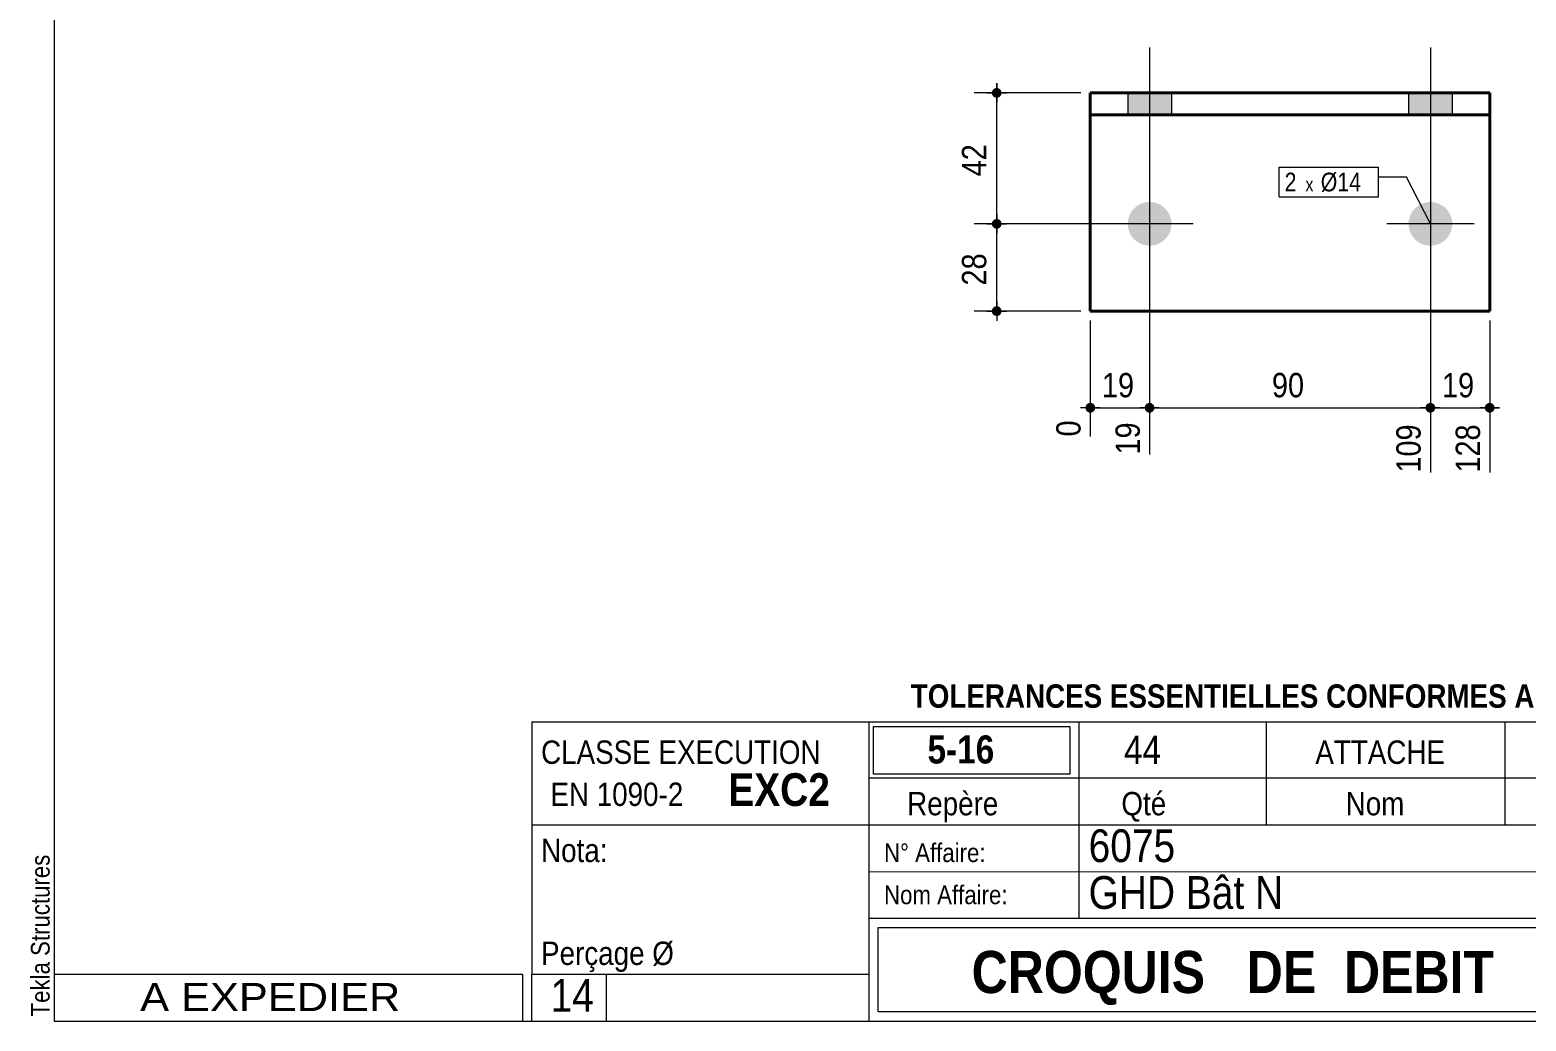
# Model space of a CAD drawing. Header units: millimetres. Extents: x 2 to 287, y 5 to 195.
# Drawn here: x 2.4 to 162.2, y 5 to 111 of the extents above; entities that cross this region are included whole.
import ezdxf

# ---------------------------------------------------------------- set-up
doc = ezdxf.new("R2010")
doc.units = ezdxf.units.MM
for name, color, linetype, lineweight in [('Autre type objet', 1, 'Continuous', 0), ('Boulon', 7, 'Continuous', 0), ('Cotation', 7, 'Continuous', 0), ('Désignation boulon', 3, 'Continuous', 0), ('Feuille dessin', 5, 'Continuous', 0), ('Piece', 2, 'Continuous', 0)]:
    doc.layers.add(name, color=color, linetype=linetype, lineweight=lineweight)
doc.styles.add('ARIAL', font='ARIAL.TTF')
doc.styles.add('ARIAL_BOLD', font='ARIALBD.TTF')
doc.styles.add('ARIAL_NARROW', font='ARIAL.TTF')
doc.styles.add('COMIC_SANS_MS', font='COMIC.TTF')

# ---------------------------------------------------------------- blocks, each defined once
blk = doc.blocks.new('*A4')
at = {"layer": 'Boulon'}
for points in [[(122.07, 92.57), (122.13, 92.56), (122.18, 92.56), (122.24, 92.56), (122.3, 92.55), (122.35, 92.54), (122.41, 92.53), (122.47, 92.52), (122.52, 92.51), (122.58, 92.5), (122.63, 92.48), (122.69, 92.47), (122.74, 92.45), (122.8, 92.43), (122.85, 92.41), (122.91, 92.39), (122.96, 92.37), (123.01, 92.34), (123.06, 92.32), (123.11, 92.29), (123.16, 92.26), (123.21, 92.24), (123.26, 92.21), (123.31, 92.17), (123.36, 92.14), (123.4, 92.11), (123.45, 92.07), (123.49, 92.04), (123.54, 92), (123.58, 91.96), (123.62, 91.92), (123.66, 91.88), (123.7, 91.84), (123.74, 91.8), (123.78, 91.76), (123.82, 91.71), (123.85, 91.67), (123.89, 91.62), (123.92, 91.58), (123.95, 91.53), (123.98, 91.48), (124.01, 91.43), (124.04, 91.38), (124.07, 91.33), (124.1, 91.28), (124.12, 91.23), (124.15, 91.18), (124.17, 91.13), (124.19, 91.07), (124.21, 91.02), (124.23, 90.97), (124.24, 90.91), (124.26, 90.86), (124.28, 90.8), (124.29, 90.75), (124.3, 90.69), (124.31, 90.63), (124.32, 90.58), (124.33, 90.52), (124.33, 90.46), (124.34, 90.41), (124.34, 90.35), (124.34, 90.29), (124.35, 90.23), (124.34, 90.18), (124.34, 90.12), (124.34, 90.06), (124.33, 90.01), (124.33, 89.95), (124.32, 89.89), (124.31, 89.84), (124.3, 89.78), (124.29, 89.72), (124.28, 89.67), (124.26, 89.61), (124.24, 89.56), (124.23, 89.5), (124.21, 89.45), (124.19, 89.39), (124.17, 89.34), (124.15, 89.29), (124.12, 89.24), (124.1, 89.19), (124.07, 89.13), (124.04, 89.08), (124.01, 89.03), (123.98, 88.99), (123.95, 88.94), (123.92, 88.89), (123.89, 88.84), (123.85, 88.8), (123.82, 88.75), (123.78, 88.71), (123.74, 88.67), (123.7, 88.63), (123.66, 88.58), (123.62, 88.54), (123.58, 88.51), (123.54, 88.47), (123.49, 88.43), (123.45, 88.39), (123.4, 88.36), (123.36, 88.33), (123.31, 88.29), (123.26, 88.26), (123.21, 88.23), (123.16, 88.2), (123.11, 88.18), (123.06, 88.15), (123.01, 88.12), (122.96, 88.1), (122.91, 88.08), (122.85, 88.06), (122.8, 88.04), (122.74, 88.02), (122.69, 88), (122.63, 87.99), (122.58, 87.97), (122.52, 87.96), (122.47, 87.95), (122.41, 87.94), (122.35, 87.93), (122.3, 87.92), (122.24, 87.91), (122.18, 87.91), (122.13, 87.9), (122.07, 87.9), (122.01, 87.9), (121.95, 87.9), (121.9, 87.9), (121.84, 87.91), (121.78, 87.91), (121.73, 87.92), (121.67, 87.93), (121.61, 87.94), (121.56, 87.95), (121.5, 87.96), (121.45, 87.97), (121.39, 87.99), (121.33, 88), (121.28, 88.02), (121.23, 88.04), (121.17, 88.06), (121.12, 88.08), (121.07, 88.1), (121.01, 88.12), (120.96, 88.15), (120.91, 88.18), (120.86, 88.2), (120.81, 88.23), (120.76, 88.26), (120.72, 88.29), (120.67, 88.33), (120.62, 88.36), (120.58, 88.39), (120.53, 88.43), (120.49, 88.47), (120.45, 88.51), (120.4, 88.54), (120.36, 88.58), (120.32, 88.63), (120.28, 88.67), (120.25, 88.71), (120.21, 88.75), (120.17, 88.8), (120.14, 88.84), (120.1, 88.89), (120.07, 88.94), (120.04, 88.99), (120.01, 89.03), (119.98, 89.08), (119.95, 89.13), (119.93, 89.19), (119.9, 89.24), (119.88, 89.29), (119.86, 89.34), (119.84, 89.39), (119.82, 89.45), (119.8, 89.5), (119.78, 89.56), (119.76, 89.61), (119.75, 89.67), (119.74, 89.72), (119.72, 89.78), (119.71, 89.84), (119.7, 89.89), (119.7, 89.95), (119.69, 90.01), (119.69, 90.06), (119.68, 90.12), (119.68, 90.18), (119.68, 90.23), (119.68, 90.29), (119.68, 90.35), (119.69, 90.41), (119.69, 90.46), (119.7, 90.52), (119.7, 90.58), (119.71, 90.63), (119.72, 90.69), (119.74, 90.75), (119.75, 90.8), (119.76, 90.86), (119.78, 90.91), (119.8, 90.97), (119.82, 91.02), (119.84, 91.07), (119.86, 91.13), (119.88, 91.18), (119.9, 91.23), (119.93, 91.28), (119.95, 91.33), (119.98, 91.38), (120.01, 91.43), (120.04, 91.48), (120.07, 91.53), (120.1, 91.58), (120.14, 91.62), (120.17, 91.67), (120.21, 91.71), (120.25, 91.76), (120.28, 91.8), (120.32, 91.84), (120.36, 91.88), (120.4, 91.92), (120.45, 91.96), (120.49, 92), (120.53, 92.04), (120.58, 92.07), (120.62, 92.11), (120.67, 92.14), (120.72, 92.17), (120.76, 92.21), (120.81, 92.24), (120.86, 92.26), (120.91, 92.29), (120.96, 92.32), (121.01, 92.34), (121.07, 92.37), (121.12, 92.39), (121.17, 92.41), (121.23, 92.43), (121.28, 92.45), (121.33, 92.47), (121.39, 92.48), (121.45, 92.5), (121.5, 92.51), (121.56, 92.52), (121.61, 92.53), (121.67, 92.54), (121.73, 92.55), (121.78, 92.56), (121.84, 92.56), (121.9, 92.56), (121.95, 92.57), (122.01, 92.57)], [(152.07, 92.57), (152.13, 92.56), (152.18, 92.56), (152.24, 92.56), (152.3, 92.55), (152.35, 92.54), (152.41, 92.53), (152.47, 92.52), (152.52, 92.51), (152.58, 92.5), (152.63, 92.48), (152.69, 92.47), (152.74, 92.45), (152.8, 92.43), (152.85, 92.41), (152.91, 92.39), (152.96, 92.37), (153.01, 92.34), (153.06, 92.32), (153.11, 92.29), (153.16, 92.26), (153.21, 92.24), (153.26, 92.21), (153.31, 92.17), (153.36, 92.14), (153.4, 92.11), (153.45, 92.07), (153.49, 92.04), (153.54, 92), (153.58, 91.96), (153.62, 91.92), (153.66, 91.88), (153.7, 91.84), (153.74, 91.8), (153.78, 91.76), (153.82, 91.71), (153.85, 91.67), (153.89, 91.62), (153.92, 91.58), (153.95, 91.53), (153.98, 91.48), (154.01, 91.43), (154.04, 91.38), (154.07, 91.33), (154.1, 91.28), (154.12, 91.23), (154.15, 91.18), (154.17, 91.13), (154.19, 91.07), (154.21, 91.02), (154.23, 90.97), (154.24, 90.91), (154.26, 90.86), (154.28, 90.8), (154.29, 90.75), (154.3, 90.69), (154.31, 90.63), (154.32, 90.58), (154.33, 90.52), (154.33, 90.46), (154.34, 90.41), (154.34, 90.35), (154.34, 90.29), (154.35, 90.23), (154.34, 90.18), (154.34, 90.12), (154.34, 90.06), (154.33, 90.01), (154.33, 89.95), (154.32, 89.89), (154.31, 89.84), (154.3, 89.78), (154.29, 89.72), (154.28, 89.67), (154.26, 89.61), (154.24, 89.56), (154.23, 89.5), (154.21, 89.45), (154.19, 89.39), (154.17, 89.34), (154.15, 89.29), (154.12, 89.24), (154.1, 89.19), (154.07, 89.13), (154.04, 89.08), (154.01, 89.03), (153.98, 88.99), (153.95, 88.94), (153.92, 88.89), (153.89, 88.84), (153.85, 88.8), (153.82, 88.75), (153.78, 88.71), (153.74, 88.67), (153.7, 88.63), (153.66, 88.58), (153.62, 88.54), (153.58, 88.51), (153.54, 88.47), (153.49, 88.43), (153.45, 88.39), (153.4, 88.36), (153.36, 88.33), (153.31, 88.29), (153.26, 88.26), (153.21, 88.23), (153.16, 88.2), (153.11, 88.18), (153.06, 88.15), (153.01, 88.12), (152.96, 88.1), (152.91, 88.08), (152.85, 88.06), (152.8, 88.04), (152.74, 88.02), (152.69, 88), (152.63, 87.99), (152.58, 87.97), (152.52, 87.96), (152.47, 87.95), (152.41, 87.94), (152.35, 87.93), (152.3, 87.92), (152.24, 87.91), (152.18, 87.91), (152.13, 87.9), (152.07, 87.9), (152.01, 87.9), (151.95, 87.9), (151.9, 87.9), (151.84, 87.91), (151.78, 87.91), (151.73, 87.92), (151.67, 87.93), (151.61, 87.94), (151.56, 87.95), (151.5, 87.96), (151.45, 87.97), (151.39, 87.99), (151.33, 88), (151.28, 88.02), (151.23, 88.04), (151.17, 88.06), (151.12, 88.08), (151.07, 88.1), (151.01, 88.12), (150.96, 88.15), (150.91, 88.18), (150.86, 88.2), (150.81, 88.23), (150.76, 88.26), (150.72, 88.29), (150.67, 88.33), (150.62, 88.36), (150.58, 88.39), (150.53, 88.43), (150.49, 88.47), (150.45, 88.51), (150.4, 88.54), (150.36, 88.58), (150.32, 88.63), (150.28, 88.67), (150.25, 88.71), (150.21, 88.75), (150.17, 88.8), (150.14, 88.84), (150.1, 88.89), (150.07, 88.94), (150.04, 88.99), (150.01, 89.03), (149.98, 89.08), (149.95, 89.13), (149.93, 89.19), (149.9, 89.24), (149.88, 89.29), (149.86, 89.34), (149.84, 89.39), (149.82, 89.45), (149.8, 89.5), (149.78, 89.56), (149.76, 89.61), (149.75, 89.67), (149.74, 89.72), (149.72, 89.78), (149.71, 89.84), (149.7, 89.89), (149.7, 89.95), (149.69, 90.01), (149.69, 90.06), (149.68, 90.12), (149.68, 90.18), (149.68, 90.23), (149.68, 90.29), (149.68, 90.35), (149.69, 90.41), (149.69, 90.46), (149.7, 90.52), (149.7, 90.58), (149.71, 90.63), (149.72, 90.69), (149.74, 90.75), (149.75, 90.8), (149.76, 90.86), (149.78, 90.91), (149.8, 90.97), (149.82, 91.02), (149.84, 91.07), (149.86, 91.13), (149.88, 91.18), (149.9, 91.23), (149.93, 91.28), (149.95, 91.33), (149.98, 91.38), (150.01, 91.43), (150.04, 91.48), (150.07, 91.53), (150.1, 91.58), (150.14, 91.62), (150.17, 91.67), (150.21, 91.71), (150.25, 91.76), (150.28, 91.8), (150.32, 91.84), (150.36, 91.88), (150.4, 91.92), (150.45, 91.96), (150.49, 92), (150.53, 92.04), (150.58, 92.07), (150.62, 92.11), (150.67, 92.14), (150.72, 92.17), (150.76, 92.21), (150.81, 92.24), (150.86, 92.26), (150.91, 92.29), (150.96, 92.32), (151.01, 92.34), (151.07, 92.37), (151.12, 92.39), (151.17, 92.41), (151.23, 92.43), (151.28, 92.45), (151.33, 92.47), (151.39, 92.48), (151.45, 92.5), (151.5, 92.51), (151.56, 92.52), (151.61, 92.53), (151.67, 92.54), (151.73, 92.55), (151.78, 92.56), (151.84, 92.56), (151.9, 92.56), (151.95, 92.57), (152.01, 92.57)]]:
    blk.add_hatch(color=256, dxfattribs=at).paths.add_polyline_path(points, flags=17)
at = {"layer": 'Boulon', "linetype": 'Continuous', "lineweight": 0}
for p, q in [((122.01, 94.9), (122.01, 85.57)), ((152.01, 94.9), (152.01, 85.57)), ((126.68, 90.23), (117.35, 90.23)), ((156.68, 90.23), (147.35, 90.23))]:
    blk.add_line(p, q, dxfattribs=at)
blk = doc.blocks.new('*A5')
at = {"layer": 'Boulon'}
for points in [[(119.68, 101.9), (119.68, 104.23), (124.35, 104.23), (124.35, 101.9)], [(149.68, 101.9), (149.68, 104.23), (154.35, 104.23), (154.35, 101.9)]]:
    blk.add_hatch(color=256, dxfattribs=at).paths.add_polyline_path(points, flags=17)
at = {"layer": 'Boulon', "linetype": 'Continuous', "lineweight": 0}
for p, q in [((122.01, 109.07), (122.01, 93.07)), ((152.01, 109.07), (152.01, 93.07)), ((119.68, 104.23), (119.68, 101.9)), ((124.35, 104.23), (124.35, 101.9)), ((149.68, 104.23), (149.68, 101.9)), ((154.35, 104.23), (154.35, 101.9))]:
    blk.add_line(p, q, dxfattribs=at)
blk = doc.blocks.new('*A6')
at = {"layer": 'Piece', "color": 2, "linetype": 'Continuous', "lineweight": 40}
for p, q in [((115.68, 104.234916), (115.68, 80.901583)), ((115.68, 104.234916), (158.346667, 104.234916)), ((158.346667, 80.901583), (158.346667, 104.234916)), ((158.346667, 101.901583), (115.68, 101.901583)), ((115.68, 80.901583), (158.346667, 80.901583))]:
    blk.add_line(p, q, dxfattribs=at)
blk = doc.blocks.new('*A7')
at = {"layer": 'Feuille dessin', "linetype": 'Continuous', "lineweight": 0}
for p, q in [((5, 195), (5, 5)), ((5, 5), (282, 5))]:
    blk.add_line(p, q, dxfattribs=at)
at = {"layer": 'Feuille dessin', "style": 'ARIAL', "width": 0.85}
blk.add_text('Tekla Structures', height=2, rotation=90, dxfattribs=at).set_placement((4.5, 5.5))
blk = doc.blocks.new('*A9')
at = {"layer": 'Autre type objet', "linetype": 'Continuous', "lineweight": 0}
for p, q in [((56, 37), (92, 37)), ((56, 37), (56, 10)), ((92, 37), (92, 10)), ((56, 26), (92, 26)), ((56, 10), (92, 10)), ((56, 5), (56, 10)), ((64, 5), (64, 10)), ((56, 5), (64, 5))]:
    blk.add_line(p, q, dxfattribs=at)
at = {"layer": 'Autre type objet', "width": 0.85}
for s, height, style, p in [('CLASSE EXECUTION', 2.5, 'ARIAL', (57, 32.5)), ('EN 1090-2', 2.5, 'ARIAL', (58, 28)), ('EXC2', 3.5, 'ARIAL_BOLD', (77, 28)), ('Nota:', 2.5, 'ARIAL', (57, 22)), ('Perçage Ø', 2.5, 'ARIAL', (57, 11)), ('14', 3.5, 'ARIAL_NARROW', (58.014234, 6))]:
    blk.add_text(s, height=height, dxfattribs=dict(at, style=style)).set_placement(p)
blk = doc.blocks.new('*A10')
at = {"layer": 'Autre type objet', "linetype": 'Continuous', "lineweight": 0}
for p, q in [((92, 37), (282, 37)), ((92, 37), (92, 31)), ((114.5, 31), (114.5, 37)), ((134.5, 31), (134.5, 37)), ((160, 31), (160, 37)), ((92.51953, 36.5), (113.5, 36.5)), ((92.51953, 31.394341), (92.51953, 36.5)), ((113.5, 36.5), (113.5, 31.394341)), ((92, 31), (282, 31)), ((92, 31), (92, 5)), ((113.5, 31.394341), (92.51953, 31.394341)), ((114.5, 16), (114.5, 31)), ((134.5, 26), (134.5, 31)), ((160, 26), (160, 31)), ((92, 26), (282, 26)), ((92, 21), (241.327069, 20.935451)), ((92, 16), (181, 16)), ((93, 15), (180, 15)), ((93, 6), (93, 15)), ((92, 5), (282, 5)), ((180, 6), (93, 6))]:
    blk.add_line(p, q, dxfattribs=at)
at = {"layer": 'Autre type objet', "width": 0.85}
for s, height, style, p in [('TOLERANCES ESSENTIELLES CONFORMES A LA NORME 1090-1', 2.5, 'ARIAL_BOLD', (96.5, 38.5)), ('5-16', 3, 'ARIAL_BOLD', (98.285724, 32.540141)), ('44', 3, 'ARIAL', (119.277344, 32.5)), ('ATTACHE', 2.5, 'ARIAL', (139.718018, 32.5)), ('Repère', 2.5, 'ARIAL', (96.112978, 27)), ('Qté', 2.5, 'ARIAL', (119, 27)), ('Nom', 2.5, 'ARIAL', (142.961426, 27)), ('N° Affaire:', 2, 'ARIAL', (93.640566, 22)), ('6075', 3.5, 'ARIAL', (115.5, 22)), ('Nom Affaire:', 2, 'ARIAL', (93.640566, 17.5)), ('GHD Bât N', 3.5, 'ARIAL', (115.5, 17)), ('CROQUIS   DE  DEBIT', 4.5, 'ARIAL_BOLD', (103, 8))]:
    blk.add_text(s, height=height, dxfattribs=dict(at, style=style)).set_placement(p)
blk = doc.blocks.new('*A11')
at = {"layer": 'Autre type objet', "linetype": 'Continuous', "lineweight": 0}
for p, q in [((5, 10), (55, 10)), ((5, 10), (5, 5)), ((55, 10), (55, 5)), ((5, 5), (55, 5))]:
    blk.add_line(p, q, dxfattribs=at)
at = {"layer": 'Autre type objet', "style": 'ARIAL', "width": 1.105}
blk.add_text('A EXPEDIER', height=3, dxfattribs=at).set_placement((14.169647, 6.073465))
blk = doc.blocks.new('*A20')
at = {"layer": 'Cotation'}
for points in [[(105.65, 89.71), (105.63, 89.72), (105.6, 89.72), (105.58, 89.72), (105.55, 89.73), (105.53, 89.74), (105.5, 89.74), (105.48, 89.75), (105.46, 89.76), (105.43, 89.78), (105.41, 89.79), (105.39, 89.8), (105.37, 89.82), (105.35, 89.83), (105.33, 89.85), (105.31, 89.87), (105.29, 89.89), (105.28, 89.9), (105.26, 89.92), (105.25, 89.95), (105.23, 89.97), (105.22, 89.99), (105.21, 90.01), (105.2, 90.04), (105.19, 90.06), (105.18, 90.08), (105.18, 90.11), (105.17, 90.13), (105.17, 90.16), (105.16, 90.18), (105.16, 90.21), (105.16, 90.23), (105.16, 90.26), (105.16, 90.29), (105.17, 90.31), (105.17, 90.34), (105.18, 90.36), (105.18, 90.39), (105.19, 90.41), (105.2, 90.43), (105.21, 90.46), (105.22, 90.48), (105.23, 90.5), (105.25, 90.52), (105.26, 90.54), (105.28, 90.56), (105.29, 90.58), (105.31, 90.6), (105.33, 90.62), (105.35, 90.64), (105.37, 90.65), (105.39, 90.67), (105.41, 90.68), (105.43, 90.69), (105.46, 90.7), (105.48, 90.71), (105.5, 90.72), (105.53, 90.73), (105.55, 90.74), (105.58, 90.74), (105.6, 90.75), (105.63, 90.75), (105.65, 90.75), (105.68, 90.75), (105.71, 90.75), (105.73, 90.75), (105.76, 90.75), (105.78, 90.74), (105.81, 90.74), (105.83, 90.73), (105.86, 90.72), (105.88, 90.71), (105.9, 90.7), (105.93, 90.69), (105.95, 90.68), (105.97, 90.67), (105.99, 90.65), (106.01, 90.64), (106.03, 90.62), (106.05, 90.6), (106.07, 90.58), (106.08, 90.56), (106.1, 90.54), (106.11, 90.52), (106.13, 90.5), (106.14, 90.48), (106.15, 90.46), (106.16, 90.43), (106.17, 90.41), (106.18, 90.39), (106.18, 90.36), (106.19, 90.34), (106.19, 90.31), (106.2, 90.29), (106.2, 90.26), (106.2, 90.23), (106.2, 90.21), (106.2, 90.18), (106.19, 90.16), (106.19, 90.13), (106.18, 90.11), (106.18, 90.08), (106.17, 90.06), (106.16, 90.04), (106.15, 90.01), (106.14, 89.99), (106.13, 89.97), (106.11, 89.95), (106.1, 89.92), (106.08, 89.9), (106.07, 89.89), (106.05, 89.87), (106.03, 89.85), (106.01, 89.83), (105.99, 89.82), (105.97, 89.8), (105.95, 89.79), (105.93, 89.78), (105.9, 89.76), (105.88, 89.75), (105.86, 89.74), (105.83, 89.74), (105.81, 89.73), (105.78, 89.72), (105.76, 89.72), (105.73, 89.72), (105.71, 89.71), (105.68, 89.71)], [(105.65, 80.38), (105.63, 80.38), (105.6, 80.39), (105.58, 80.39), (105.55, 80.4), (105.53, 80.4), (105.5, 80.41), (105.48, 80.42), (105.46, 80.43), (105.43, 80.44), (105.41, 80.46), (105.39, 80.47), (105.37, 80.48), (105.35, 80.5), (105.33, 80.52), (105.31, 80.53), (105.29, 80.55), (105.28, 80.57), (105.26, 80.59), (105.25, 80.61), (105.23, 80.63), (105.22, 80.66), (105.21, 80.68), (105.2, 80.7), (105.19, 80.73), (105.18, 80.75), (105.18, 80.78), (105.17, 80.8), (105.17, 80.83), (105.16, 80.85), (105.16, 80.88), (105.16, 80.9), (105.16, 80.93), (105.16, 80.95), (105.17, 80.98), (105.17, 81), (105.18, 81.03), (105.18, 81.05), (105.19, 81.08), (105.2, 81.1), (105.21, 81.12), (105.22, 81.15), (105.23, 81.17), (105.25, 81.19), (105.26, 81.21), (105.28, 81.23), (105.29, 81.25), (105.31, 81.27), (105.33, 81.29), (105.35, 81.3), (105.37, 81.32), (105.39, 81.33), (105.41, 81.35), (105.43, 81.36), (105.46, 81.37), (105.48, 81.38), (105.5, 81.39), (105.53, 81.4), (105.55, 81.41), (105.58, 81.41), (105.6, 81.42), (105.63, 81.42), (105.65, 81.42), (105.68, 81.42), (105.71, 81.42), (105.73, 81.42), (105.76, 81.42), (105.78, 81.41), (105.81, 81.41), (105.83, 81.4), (105.86, 81.39), (105.88, 81.38), (105.9, 81.37), (105.93, 81.36), (105.95, 81.35), (105.97, 81.33), (105.99, 81.32), (106.01, 81.3), (106.03, 81.29), (106.05, 81.27), (106.07, 81.25), (106.08, 81.23), (106.1, 81.21), (106.11, 81.19), (106.13, 81.17), (106.14, 81.15), (106.15, 81.12), (106.16, 81.1), (106.17, 81.08), (106.18, 81.05), (106.18, 81.03), (106.19, 81), (106.19, 80.98), (106.2, 80.95), (106.2, 80.93), (106.2, 80.9), (106.2, 80.88), (106.2, 80.85), (106.19, 80.83), (106.19, 80.8), (106.18, 80.78), (106.18, 80.75), (106.17, 80.73), (106.16, 80.7), (106.15, 80.68), (106.14, 80.66), (106.13, 80.63), (106.11, 80.61), (106.1, 80.59), (106.08, 80.57), (106.07, 80.55), (106.05, 80.53), (106.03, 80.52), (106.01, 80.5), (105.99, 80.48), (105.97, 80.47), (105.95, 80.46), (105.93, 80.44), (105.9, 80.43), (105.88, 80.42), (105.86, 80.41), (105.83, 80.4), (105.81, 80.4), (105.78, 80.39), (105.76, 80.39), (105.73, 80.38), (105.71, 80.38), (105.68, 80.38)]]:
    blk.add_hatch(color=256, dxfattribs=at).paths.add_polyline_path(points, flags=17)
at = {"layer": 'Cotation', "linetype": 'Continuous', "lineweight": 0}
for p, q in [((105.68, 91.27), (105.68, 89.19)), ((105.68, 90.23), (105.68, 91.27)), ((121.01, 90.23), (103.26, 90.23)), ((104.64, 90.23), (106.72, 90.23)), ((105.68, 80.9), (105.68, 90.23)), ((105.68, 81.94), (105.68, 79.86)), ((114.68, 80.9), (103.26, 80.9)), ((104.64, 80.9), (106.72, 80.9)), ((105.68, 80.9), (105.68, 79.86))]:
    blk.add_line(p, q, dxfattribs=at)
at = {"layer": 'Cotation'}
for p in [(105.68, 90.23), (105.68, 80.9)]:
    blk.add_point(p, dxfattribs=at)
at = {"layer": 'Cotation', "style": 'ARIAL', "width": 0.85}
blk.add_text('28', height=2.6, rotation=90.0002, dxfattribs=at).set_placement((104.56, 83.64))
blk = doc.blocks.new('*A21')
at = {"layer": 'Cotation'}
for points in [[(105.65, 103.72), (105.63, 103.72), (105.6, 103.72), (105.58, 103.72), (105.55, 103.73), (105.53, 103.74), (105.5, 103.75), (105.48, 103.75), (105.46, 103.76), (105.43, 103.78), (105.41, 103.79), (105.39, 103.8), (105.37, 103.82), (105.35, 103.83), (105.33, 103.85), (105.31, 103.87), (105.29, 103.89), (105.28, 103.91), (105.26, 103.93), (105.25, 103.95), (105.23, 103.97), (105.22, 103.99), (105.21, 104.01), (105.2, 104.04), (105.19, 104.06), (105.18, 104.08), (105.18, 104.11), (105.17, 104.13), (105.17, 104.16), (105.16, 104.18), (105.16, 104.21), (105.16, 104.23), (105.16, 104.26), (105.16, 104.29), (105.17, 104.31), (105.17, 104.34), (105.18, 104.36), (105.18, 104.39), (105.19, 104.41), (105.2, 104.43), (105.21, 104.46), (105.22, 104.48), (105.23, 104.5), (105.25, 104.52), (105.26, 104.54), (105.28, 104.56), (105.29, 104.58), (105.31, 104.6), (105.33, 104.62), (105.35, 104.64), (105.37, 104.65), (105.39, 104.67), (105.41, 104.68), (105.43, 104.69), (105.46, 104.7), (105.48, 104.72), (105.5, 104.72), (105.53, 104.73), (105.55, 104.74), (105.58, 104.74), (105.6, 104.75), (105.63, 104.75), (105.65, 104.75), (105.68, 104.75), (105.71, 104.75), (105.73, 104.75), (105.76, 104.75), (105.78, 104.74), (105.81, 104.74), (105.83, 104.73), (105.86, 104.72), (105.88, 104.72), (105.9, 104.7), (105.93, 104.69), (105.95, 104.68), (105.97, 104.67), (105.99, 104.65), (106.01, 104.64), (106.03, 104.62), (106.05, 104.6), (106.07, 104.58), (106.08, 104.56), (106.1, 104.54), (106.11, 104.52), (106.13, 104.5), (106.14, 104.48), (106.15, 104.46), (106.16, 104.43), (106.17, 104.41), (106.18, 104.39), (106.18, 104.36), (106.19, 104.34), (106.19, 104.31), (106.2, 104.29), (106.2, 104.26), (106.2, 104.23), (106.2, 104.21), (106.2, 104.18), (106.19, 104.16), (106.19, 104.13), (106.18, 104.11), (106.18, 104.08), (106.17, 104.06), (106.16, 104.04), (106.15, 104.01), (106.14, 103.99), (106.13, 103.97), (106.11, 103.95), (106.1, 103.93), (106.08, 103.91), (106.07, 103.89), (106.05, 103.87), (106.03, 103.85), (106.01, 103.83), (105.99, 103.82), (105.97, 103.8), (105.95, 103.79), (105.93, 103.78), (105.9, 103.76), (105.88, 103.75), (105.86, 103.75), (105.83, 103.74), (105.81, 103.73), (105.78, 103.72), (105.76, 103.72), (105.73, 103.72), (105.71, 103.72), (105.68, 103.71)], [(105.65, 89.71), (105.63, 89.72), (105.6, 89.72), (105.58, 89.72), (105.55, 89.73), (105.53, 89.74), (105.5, 89.74), (105.48, 89.75), (105.46, 89.76), (105.43, 89.78), (105.41, 89.79), (105.39, 89.8), (105.37, 89.82), (105.35, 89.83), (105.33, 89.85), (105.31, 89.87), (105.29, 89.89), (105.28, 89.9), (105.26, 89.92), (105.25, 89.95), (105.23, 89.97), (105.22, 89.99), (105.21, 90.01), (105.2, 90.04), (105.19, 90.06), (105.18, 90.08), (105.18, 90.11), (105.17, 90.13), (105.17, 90.16), (105.16, 90.18), (105.16, 90.21), (105.16, 90.23), (105.16, 90.26), (105.16, 90.29), (105.17, 90.31), (105.17, 90.34), (105.18, 90.36), (105.18, 90.39), (105.19, 90.41), (105.2, 90.43), (105.21, 90.46), (105.22, 90.48), (105.23, 90.5), (105.25, 90.52), (105.26, 90.54), (105.28, 90.56), (105.29, 90.58), (105.31, 90.6), (105.33, 90.62), (105.35, 90.64), (105.37, 90.65), (105.39, 90.67), (105.41, 90.68), (105.43, 90.69), (105.46, 90.7), (105.48, 90.71), (105.5, 90.72), (105.53, 90.73), (105.55, 90.74), (105.58, 90.74), (105.6, 90.75), (105.63, 90.75), (105.65, 90.75), (105.68, 90.75), (105.71, 90.75), (105.73, 90.75), (105.76, 90.75), (105.78, 90.74), (105.81, 90.74), (105.83, 90.73), (105.86, 90.72), (105.88, 90.71), (105.9, 90.7), (105.93, 90.69), (105.95, 90.68), (105.97, 90.67), (105.99, 90.65), (106.01, 90.64), (106.03, 90.62), (106.05, 90.6), (106.07, 90.58), (106.08, 90.56), (106.1, 90.54), (106.11, 90.52), (106.13, 90.5), (106.14, 90.48), (106.15, 90.46), (106.16, 90.43), (106.17, 90.41), (106.18, 90.39), (106.18, 90.36), (106.19, 90.34), (106.19, 90.31), (106.2, 90.29), (106.2, 90.26), (106.2, 90.23), (106.2, 90.21), (106.2, 90.18), (106.19, 90.16), (106.19, 90.13), (106.18, 90.11), (106.18, 90.08), (106.17, 90.06), (106.16, 90.04), (106.15, 90.01), (106.14, 89.99), (106.13, 89.97), (106.11, 89.95), (106.1, 89.92), (106.08, 89.9), (106.07, 89.89), (106.05, 89.87), (106.03, 89.85), (106.01, 89.83), (105.99, 89.82), (105.97, 89.8), (105.95, 89.79), (105.93, 89.78), (105.9, 89.76), (105.88, 89.75), (105.86, 89.74), (105.83, 89.74), (105.81, 89.73), (105.78, 89.72), (105.76, 89.72), (105.73, 89.72), (105.71, 89.71), (105.68, 89.71)]]:
    blk.add_hatch(color=256, dxfattribs=at).paths.add_polyline_path(points, flags=17)
at = {"layer": 'Cotation', "linetype": 'Continuous', "lineweight": 0}
for p, q in [((114.68, 104.23), (103.26, 104.23)), ((104.64, 104.23), (106.72, 104.23)), ((105.68, 105.27), (105.68, 103.19)), ((105.68, 104.23), (105.68, 105.27)), ((105.68, 90.23), (105.68, 104.23)), ((105.68, 91.27), (105.68, 89.19)), ((121.01, 90.23), (103.26, 90.23)), ((104.64, 90.23), (106.72, 90.23)), ((105.68, 90.23), (105.68, 89.19))]:
    blk.add_line(p, q, dxfattribs=at)
at = {"layer": 'Cotation'}
for p in [(105.68, 104.23), (105.68, 90.23)]:
    blk.add_point(p, dxfattribs=at)
at = {"layer": 'Cotation', "style": 'ARIAL', "width": 0.85}
blk.add_text('42', height=2.6, rotation=90.0002, dxfattribs=at).set_placement((104.56, 95.31))
blk = doc.blocks.new('*A22')
at = {"layer": 'Cotation'}
for points in [[(115.65, 70.05), (115.63, 70.05), (115.6, 70.05), (115.58, 70.06), (115.55, 70.06), (115.53, 70.07), (115.5, 70.08), (115.48, 70.09), (115.46, 70.1), (115.43, 70.11), (115.41, 70.12), (115.39, 70.14), (115.37, 70.15), (115.35, 70.17), (115.33, 70.18), (115.31, 70.2), (115.29, 70.22), (115.28, 70.24), (115.26, 70.26), (115.25, 70.28), (115.23, 70.3), (115.22, 70.32), (115.21, 70.35), (115.2, 70.37), (115.19, 70.39), (115.18, 70.42), (115.18, 70.44), (115.17, 70.47), (115.17, 70.49), (115.16, 70.52), (115.16, 70.54), (115.16, 70.57), (115.16, 70.59), (115.16, 70.62), (115.17, 70.64), (115.17, 70.67), (115.18, 70.69), (115.18, 70.72), (115.19, 70.74), (115.2, 70.77), (115.21, 70.79), (115.22, 70.81), (115.23, 70.84), (115.25, 70.86), (115.26, 70.88), (115.28, 70.9), (115.29, 70.92), (115.31, 70.94), (115.33, 70.95), (115.35, 70.97), (115.37, 70.99), (115.39, 71), (115.41, 71.01), (115.43, 71.03), (115.46, 71.04), (115.48, 71.05), (115.5, 71.06), (115.53, 71.07), (115.55, 71.07), (115.58, 71.08), (115.6, 71.08), (115.63, 71.09), (115.65, 71.09), (115.68, 71.09), (115.71, 71.09), (115.73, 71.09), (115.76, 71.08), (115.78, 71.08), (115.81, 71.07), (115.83, 71.07), (115.86, 71.06), (115.88, 71.05), (115.9, 71.04), (115.93, 71.03), (115.95, 71.01), (115.97, 71), (115.99, 70.99), (116.01, 70.97), (116.03, 70.95), (116.05, 70.94), (116.07, 70.92), (116.08, 70.9), (116.1, 70.88), (116.11, 70.86), (116.13, 70.84), (116.14, 70.81), (116.15, 70.79), (116.16, 70.77), (116.17, 70.74), (116.18, 70.72), (116.18, 70.69), (116.19, 70.67), (116.19, 70.64), (116.2, 70.62), (116.2, 70.59), (116.2, 70.57), (116.2, 70.54), (116.2, 70.52), (116.19, 70.49), (116.19, 70.47), (116.18, 70.44), (116.18, 70.42), (116.17, 70.39), (116.16, 70.37), (116.15, 70.35), (116.14, 70.32), (116.13, 70.3), (116.11, 70.28), (116.1, 70.26), (116.08, 70.24), (116.07, 70.22), (116.05, 70.2), (116.03, 70.18), (116.01, 70.17), (115.99, 70.15), (115.97, 70.14), (115.95, 70.12), (115.93, 70.11), (115.9, 70.1), (115.88, 70.09), (115.86, 70.08), (115.83, 70.07), (115.81, 70.06), (115.78, 70.06), (115.76, 70.05), (115.73, 70.05), (115.71, 70.05), (115.68, 70.05)], [(121.99, 70.05), (121.96, 70.05), (121.94, 70.05), (121.91, 70.06), (121.89, 70.06), (121.86, 70.07), (121.84, 70.08), (121.81, 70.09), (121.79, 70.1), (121.77, 70.11), (121.74, 70.12), (121.72, 70.14), (121.7, 70.15), (121.68, 70.17), (121.66, 70.18), (121.64, 70.2), (121.63, 70.22), (121.61, 70.24), (121.59, 70.26), (121.58, 70.28), (121.57, 70.3), (121.55, 70.32), (121.54, 70.35), (121.53, 70.37), (121.52, 70.39), (121.51, 70.42), (121.51, 70.44), (121.5, 70.47), (121.5, 70.49), (121.49, 70.52), (121.49, 70.54), (121.49, 70.57), (121.49, 70.59), (121.49, 70.62), (121.5, 70.64), (121.5, 70.67), (121.51, 70.69), (121.51, 70.72), (121.52, 70.74), (121.53, 70.77), (121.54, 70.79), (121.55, 70.81), (121.57, 70.84), (121.58, 70.86), (121.59, 70.88), (121.61, 70.9), (121.63, 70.92), (121.64, 70.94), (121.66, 70.95), (121.68, 70.97), (121.7, 70.99), (121.72, 71), (121.74, 71.01), (121.77, 71.03), (121.79, 71.04), (121.81, 71.05), (121.84, 71.06), (121.86, 71.07), (121.89, 71.07), (121.91, 71.08), (121.94, 71.08), (121.96, 71.09), (121.99, 71.09), (122.01, 71.09), (122.04, 71.09), (122.06, 71.09), (122.09, 71.08), (122.11, 71.08), (122.14, 71.07), (122.16, 71.07), (122.19, 71.06), (122.21, 71.05), (122.23, 71.04), (122.26, 71.03), (122.28, 71.01), (122.3, 71), (122.32, 70.99), (122.34, 70.97), (122.36, 70.95), (122.38, 70.94), (122.4, 70.92), (122.41, 70.9), (122.43, 70.88), (122.44, 70.86), (122.46, 70.84), (122.47, 70.81), (122.48, 70.79), (122.49, 70.77), (122.5, 70.74), (122.51, 70.72), (122.52, 70.69), (122.52, 70.67), (122.53, 70.64), (122.53, 70.62), (122.53, 70.59), (122.53, 70.57), (122.53, 70.54), (122.53, 70.52), (122.53, 70.49), (122.52, 70.47), (122.52, 70.44), (122.51, 70.42), (122.5, 70.39), (122.49, 70.37), (122.48, 70.35), (122.47, 70.32), (122.46, 70.3), (122.44, 70.28), (122.43, 70.26), (122.41, 70.24), (122.4, 70.22), (122.38, 70.2), (122.36, 70.18), (122.34, 70.17), (122.32, 70.15), (122.3, 70.14), (122.28, 70.12), (122.26, 70.11), (122.23, 70.1), (122.21, 70.09), (122.19, 70.08), (122.16, 70.07), (122.14, 70.06), (122.11, 70.06), (122.09, 70.05), (122.06, 70.05), (122.04, 70.05), (122.01, 70.05)]]:
    blk.add_hatch(color=256, dxfattribs=at).paths.add_polyline_path(points, flags=17)
at = {"layer": 'Cotation', "linetype": 'Continuous', "lineweight": 0}
for p, q in [((122.01, 89.23), (122.01, 65.57)), ((115.68, 79.9), (115.68, 67.5)), ((116.72, 70.57), (114.64, 70.57)), ((115.68, 70.57), (114.64, 70.57)), ((115.68, 71.61), (115.68, 69.53)), ((115.68, 70.57), (122.01, 70.57)), ((123.05, 70.57), (120.97, 70.57)), ((122.01, 71.61), (122.01, 69.53)), ((122.01, 70.57), (123.05, 70.57))]:
    blk.add_line(p, q, dxfattribs=at)
at = {"layer": 'Cotation'}
for p in [(115.68, 70.57), (122.01, 70.57)]:
    blk.add_point(p, dxfattribs=at)
at = {"layer": 'Cotation', "style": 'ARIAL', "width": 0.85}
blk.add_text('19', height=2.6, dxfattribs=at).set_placement((116.92, 71.69))
for s, p in [('0', (114.64, 67.5)), ('19', (120.97, 65.57))]:
    blk.add_text(s, height=2.6, rotation=90.0002, dxfattribs=at).set_placement(p)
blk = doc.blocks.new('*A23')
at = {"layer": 'Cotation'}
for points in [[(121.99, 70.05), (121.96, 70.05), (121.94, 70.05), (121.91, 70.06), (121.89, 70.06), (121.86, 70.07), (121.84, 70.08), (121.81, 70.09), (121.79, 70.1), (121.77, 70.11), (121.74, 70.12), (121.72, 70.14), (121.7, 70.15), (121.68, 70.17), (121.66, 70.18), (121.64, 70.2), (121.63, 70.22), (121.61, 70.24), (121.59, 70.26), (121.58, 70.28), (121.57, 70.3), (121.55, 70.32), (121.54, 70.35), (121.53, 70.37), (121.52, 70.39), (121.51, 70.42), (121.51, 70.44), (121.5, 70.47), (121.5, 70.49), (121.49, 70.52), (121.49, 70.54), (121.49, 70.57), (121.49, 70.59), (121.49, 70.62), (121.5, 70.64), (121.5, 70.67), (121.51, 70.69), (121.51, 70.72), (121.52, 70.74), (121.53, 70.77), (121.54, 70.79), (121.55, 70.81), (121.57, 70.84), (121.58, 70.86), (121.59, 70.88), (121.61, 70.9), (121.63, 70.92), (121.64, 70.94), (121.66, 70.95), (121.68, 70.97), (121.7, 70.99), (121.72, 71), (121.74, 71.01), (121.77, 71.03), (121.79, 71.04), (121.81, 71.05), (121.84, 71.06), (121.86, 71.07), (121.89, 71.07), (121.91, 71.08), (121.94, 71.08), (121.96, 71.09), (121.99, 71.09), (122.01, 71.09), (122.04, 71.09), (122.06, 71.09), (122.09, 71.08), (122.11, 71.08), (122.14, 71.07), (122.16, 71.07), (122.19, 71.06), (122.21, 71.05), (122.23, 71.04), (122.26, 71.03), (122.28, 71.01), (122.3, 71), (122.32, 70.99), (122.34, 70.97), (122.36, 70.95), (122.38, 70.94), (122.4, 70.92), (122.41, 70.9), (122.43, 70.88), (122.44, 70.86), (122.46, 70.84), (122.47, 70.81), (122.48, 70.79), (122.49, 70.77), (122.5, 70.74), (122.51, 70.72), (122.52, 70.69), (122.52, 70.67), (122.53, 70.64), (122.53, 70.62), (122.53, 70.59), (122.53, 70.57), (122.53, 70.54), (122.53, 70.52), (122.53, 70.49), (122.52, 70.47), (122.52, 70.44), (122.51, 70.42), (122.5, 70.39), (122.49, 70.37), (122.48, 70.35), (122.47, 70.32), (122.46, 70.3), (122.44, 70.28), (122.43, 70.26), (122.41, 70.24), (122.4, 70.22), (122.38, 70.2), (122.36, 70.18), (122.34, 70.17), (122.32, 70.15), (122.3, 70.14), (122.28, 70.12), (122.26, 70.11), (122.23, 70.1), (122.21, 70.09), (122.19, 70.08), (122.16, 70.07), (122.14, 70.06), (122.11, 70.06), (122.09, 70.05), (122.06, 70.05), (122.04, 70.05), (122.01, 70.05)], [(151.99, 70.05), (151.96, 70.05), (151.94, 70.05), (151.91, 70.06), (151.89, 70.06), (151.86, 70.07), (151.84, 70.08), (151.81, 70.09), (151.79, 70.1), (151.77, 70.11), (151.74, 70.12), (151.72, 70.14), (151.7, 70.15), (151.68, 70.17), (151.66, 70.18), (151.64, 70.2), (151.63, 70.22), (151.61, 70.24), (151.59, 70.26), (151.58, 70.28), (151.57, 70.3), (151.55, 70.32), (151.54, 70.35), (151.53, 70.37), (151.52, 70.39), (151.51, 70.42), (151.51, 70.44), (151.5, 70.47), (151.5, 70.49), (151.49, 70.52), (151.49, 70.54), (151.49, 70.57), (151.49, 70.59), (151.49, 70.62), (151.5, 70.64), (151.5, 70.67), (151.51, 70.69), (151.51, 70.72), (151.52, 70.74), (151.53, 70.77), (151.54, 70.79), (151.55, 70.81), (151.57, 70.84), (151.58, 70.86), (151.59, 70.88), (151.61, 70.9), (151.63, 70.92), (151.64, 70.94), (151.66, 70.95), (151.68, 70.97), (151.7, 70.99), (151.72, 71), (151.74, 71.01), (151.77, 71.03), (151.79, 71.04), (151.81, 71.05), (151.84, 71.06), (151.86, 71.07), (151.89, 71.07), (151.91, 71.08), (151.94, 71.08), (151.96, 71.09), (151.99, 71.09), (152.01, 71.09), (152.04, 71.09), (152.06, 71.09), (152.09, 71.08), (152.11, 71.08), (152.14, 71.07), (152.16, 71.07), (152.19, 71.06), (152.21, 71.05), (152.23, 71.04), (152.26, 71.03), (152.28, 71.01), (152.3, 71), (152.32, 70.99), (152.34, 70.97), (152.36, 70.95), (152.38, 70.94), (152.4, 70.92), (152.41, 70.9), (152.43, 70.88), (152.44, 70.86), (152.46, 70.84), (152.47, 70.81), (152.48, 70.79), (152.49, 70.77), (152.5, 70.74), (152.51, 70.72), (152.52, 70.69), (152.52, 70.67), (152.53, 70.64), (152.53, 70.62), (152.53, 70.59), (152.53, 70.57), (152.53, 70.54), (152.53, 70.52), (152.53, 70.49), (152.52, 70.47), (152.52, 70.44), (152.51, 70.42), (152.5, 70.39), (152.49, 70.37), (152.48, 70.35), (152.47, 70.32), (152.46, 70.3), (152.44, 70.28), (152.43, 70.26), (152.41, 70.24), (152.4, 70.22), (152.38, 70.2), (152.36, 70.18), (152.34, 70.17), (152.32, 70.15), (152.3, 70.14), (152.28, 70.12), (152.26, 70.11), (152.23, 70.1), (152.21, 70.09), (152.19, 70.08), (152.16, 70.07), (152.14, 70.06), (152.11, 70.06), (152.09, 70.05), (152.06, 70.05), (152.04, 70.05), (152.01, 70.05)]]:
    blk.add_hatch(color=256, dxfattribs=at).paths.add_polyline_path(points, flags=17)
at = {"layer": 'Cotation', "linetype": 'Continuous', "lineweight": 0}
for p, q in [((122.01, 89.23), (122.01, 65.57)), ((152.01, 89.23), (152.01, 63.64)), ((123.05, 70.57), (120.97, 70.57)), ((122.01, 70.57), (120.97, 70.57)), ((122.01, 71.61), (122.01, 69.53)), ((122.01, 70.57), (152.01, 70.57)), ((153.05, 70.57), (150.97, 70.57)), ((152.01, 71.61), (152.01, 69.53)), ((152.01, 70.57), (153.05, 70.57))]:
    blk.add_line(p, q, dxfattribs=at)
at = {"layer": 'Cotation'}
for p in [(122.01, 70.57), (152.01, 70.57)]:
    blk.add_point(p, dxfattribs=at)
at = {"layer": 'Cotation', "style": 'ARIAL', "width": 0.85}
blk.add_text('90', height=2.6, dxfattribs=at).set_placement((135.08, 71.69))
blk.add_text('109', height=2.6, rotation=90.0002, dxfattribs=at).set_placement((150.97, 63.64))
blk = doc.blocks.new('*A24')
at = {"layer": 'Cotation'}
for points in [[(151.99, 70.05), (151.96, 70.05), (151.94, 70.05), (151.91, 70.06), (151.89, 70.06), (151.86, 70.07), (151.84, 70.08), (151.81, 70.09), (151.79, 70.1), (151.77, 70.11), (151.74, 70.12), (151.72, 70.14), (151.7, 70.15), (151.68, 70.17), (151.66, 70.18), (151.64, 70.2), (151.63, 70.22), (151.61, 70.24), (151.59, 70.26), (151.58, 70.28), (151.57, 70.3), (151.55, 70.32), (151.54, 70.35), (151.53, 70.37), (151.52, 70.39), (151.51, 70.42), (151.51, 70.44), (151.5, 70.47), (151.5, 70.49), (151.49, 70.52), (151.49, 70.54), (151.49, 70.57), (151.49, 70.59), (151.49, 70.62), (151.5, 70.64), (151.5, 70.67), (151.51, 70.69), (151.51, 70.72), (151.52, 70.74), (151.53, 70.77), (151.54, 70.79), (151.55, 70.81), (151.57, 70.84), (151.58, 70.86), (151.59, 70.88), (151.61, 70.9), (151.63, 70.92), (151.64, 70.94), (151.66, 70.95), (151.68, 70.97), (151.7, 70.99), (151.72, 71), (151.74, 71.01), (151.77, 71.03), (151.79, 71.04), (151.81, 71.05), (151.84, 71.06), (151.86, 71.07), (151.89, 71.07), (151.91, 71.08), (151.94, 71.08), (151.96, 71.09), (151.99, 71.09), (152.01, 71.09), (152.04, 71.09), (152.06, 71.09), (152.09, 71.08), (152.11, 71.08), (152.14, 71.07), (152.16, 71.07), (152.19, 71.06), (152.21, 71.05), (152.23, 71.04), (152.26, 71.03), (152.28, 71.01), (152.3, 71), (152.32, 70.99), (152.34, 70.97), (152.36, 70.95), (152.38, 70.94), (152.4, 70.92), (152.41, 70.9), (152.43, 70.88), (152.44, 70.86), (152.46, 70.84), (152.47, 70.81), (152.48, 70.79), (152.49, 70.77), (152.5, 70.74), (152.51, 70.72), (152.52, 70.69), (152.52, 70.67), (152.53, 70.64), (152.53, 70.62), (152.53, 70.59), (152.53, 70.57), (152.53, 70.54), (152.53, 70.52), (152.53, 70.49), (152.52, 70.47), (152.52, 70.44), (152.51, 70.42), (152.5, 70.39), (152.49, 70.37), (152.48, 70.35), (152.47, 70.32), (152.46, 70.3), (152.44, 70.28), (152.43, 70.26), (152.41, 70.24), (152.4, 70.22), (152.38, 70.2), (152.36, 70.18), (152.34, 70.17), (152.32, 70.15), (152.3, 70.14), (152.28, 70.12), (152.26, 70.11), (152.23, 70.1), (152.21, 70.09), (152.19, 70.08), (152.16, 70.07), (152.14, 70.06), (152.11, 70.06), (152.09, 70.05), (152.06, 70.05), (152.04, 70.05), (152.01, 70.05)], [(158.32, 70.05), (158.3, 70.05), (158.27, 70.05), (158.25, 70.06), (158.22, 70.06), (158.2, 70.07), (158.17, 70.08), (158.15, 70.09), (158.12, 70.1), (158.1, 70.11), (158.08, 70.12), (158.06, 70.14), (158.04, 70.15), (158.02, 70.17), (158, 70.18), (157.98, 70.2), (157.96, 70.22), (157.94, 70.24), (157.93, 70.26), (157.91, 70.28), (157.9, 70.3), (157.89, 70.32), (157.88, 70.35), (157.87, 70.37), (157.86, 70.39), (157.85, 70.42), (157.84, 70.44), (157.84, 70.47), (157.83, 70.49), (157.83, 70.52), (157.83, 70.54), (157.83, 70.57), (157.83, 70.59), (157.83, 70.62), (157.83, 70.64), (157.84, 70.67), (157.84, 70.69), (157.85, 70.72), (157.86, 70.74), (157.87, 70.77), (157.88, 70.79), (157.89, 70.81), (157.9, 70.84), (157.91, 70.86), (157.93, 70.88), (157.94, 70.9), (157.96, 70.92), (157.98, 70.94), (158, 70.95), (158.02, 70.97), (158.04, 70.99), (158.06, 71), (158.08, 71.01), (158.1, 71.03), (158.12, 71.04), (158.15, 71.05), (158.17, 71.06), (158.2, 71.07), (158.22, 71.07), (158.25, 71.08), (158.27, 71.08), (158.3, 71.09), (158.32, 71.09), (158.35, 71.09), (158.37, 71.09), (158.4, 71.09), (158.42, 71.08), (158.45, 71.08), (158.47, 71.07), (158.5, 71.07), (158.52, 71.06), (158.55, 71.05), (158.57, 71.04), (158.59, 71.03), (158.61, 71.01), (158.64, 71), (158.66, 70.99), (158.68, 70.97), (158.7, 70.95), (158.71, 70.94), (158.73, 70.92), (158.75, 70.9), (158.76, 70.88), (158.78, 70.86), (158.79, 70.84), (158.81, 70.81), (158.82, 70.79), (158.83, 70.77), (158.84, 70.74), (158.84, 70.72), (158.85, 70.69), (158.86, 70.67), (158.86, 70.64), (158.86, 70.62), (158.87, 70.59), (158.87, 70.57), (158.87, 70.54), (158.86, 70.52), (158.86, 70.49), (158.86, 70.47), (158.85, 70.44), (158.84, 70.42), (158.84, 70.39), (158.83, 70.37), (158.82, 70.35), (158.81, 70.32), (158.79, 70.3), (158.78, 70.28), (158.76, 70.26), (158.75, 70.24), (158.73, 70.22), (158.71, 70.2), (158.7, 70.18), (158.68, 70.17), (158.66, 70.15), (158.64, 70.14), (158.61, 70.12), (158.59, 70.11), (158.57, 70.1), (158.55, 70.09), (158.52, 70.08), (158.5, 70.07), (158.47, 70.06), (158.45, 70.06), (158.42, 70.05), (158.4, 70.05), (158.37, 70.05), (158.35, 70.05)]]:
    blk.add_hatch(color=256, dxfattribs=at).paths.add_polyline_path(points, flags=17)
at = {"layer": 'Cotation', "linetype": 'Continuous', "lineweight": 0}
for p, q in [((152.01, 89.23), (152.01, 63.64)), ((158.35, 79.9), (158.35, 63.64)), ((153.05, 70.57), (150.97, 70.57)), ((152.01, 70.57), (150.97, 70.57)), ((152.01, 71.61), (152.01, 69.53)), ((152.01, 70.57), (158.35, 70.57)), ((159.39, 70.57), (157.31, 70.57)), ((158.35, 71.61), (158.35, 69.53)), ((158.35, 70.57), (159.39, 70.57))]:
    blk.add_line(p, q, dxfattribs=at)
at = {"layer": 'Cotation'}
for p in [(152.01, 70.57), (158.35, 70.57)]:
    blk.add_point(p, dxfattribs=at)
at = {"layer": 'Cotation', "style": 'ARIAL', "width": 0.85}
blk.add_text('19', height=2.6, dxfattribs=at).set_placement((153.25, 71.69))
blk.add_text('128', height=2.6, rotation=90.0002, dxfattribs=at).set_placement((157.31, 63.64))
blk = doc.blocks.new('*A25')
at = {"layer": 'Désignation boulon', "linetype": 'Continuous', "lineweight": 0}
for p, q in [((135.836856, 96.305221), (146.452481, 96.305221)), ((135.836856, 93.105221), (135.836856, 96.305221)), ((146.452481, 93.105221), (146.452481, 96.305221)), ((149.452481, 95.238554), (146.452481, 95.238554)), ((152.012088, 90.234222), (149.452481, 95.238554)), ((135.836856, 93.105221), (146.452481, 93.105221))]:
    blk.add_line(p, q, dxfattribs=at)
at = {"layer": 'Désignation boulon', "style": 'COMIC_SANS_MS', "width": 0.85}
for s, height, p in [('2', 2, (136.436856, 93.705221)), ('x', 1.5, (138.664786, 93.705221)), ('Ø14', 2, (140.29545, 93.705221))]:
    blk.add_text(s, height=height, dxfattribs=at).set_placement(p)

msp = doc.modelspace()

# ---------------------------------------------------------------- block references
at = {"lineweight": 0}
for name in ['*A7', '*A5', '*A21', '*A6', '*A25', '*A4', '*A20', '*A22', '*A23', '*A24', '*A10', '*A9', '*A11']:
    msp.add_blockref(name, (0, 0), dxfattribs=at)

doc.saveas('drawing.dxf')
